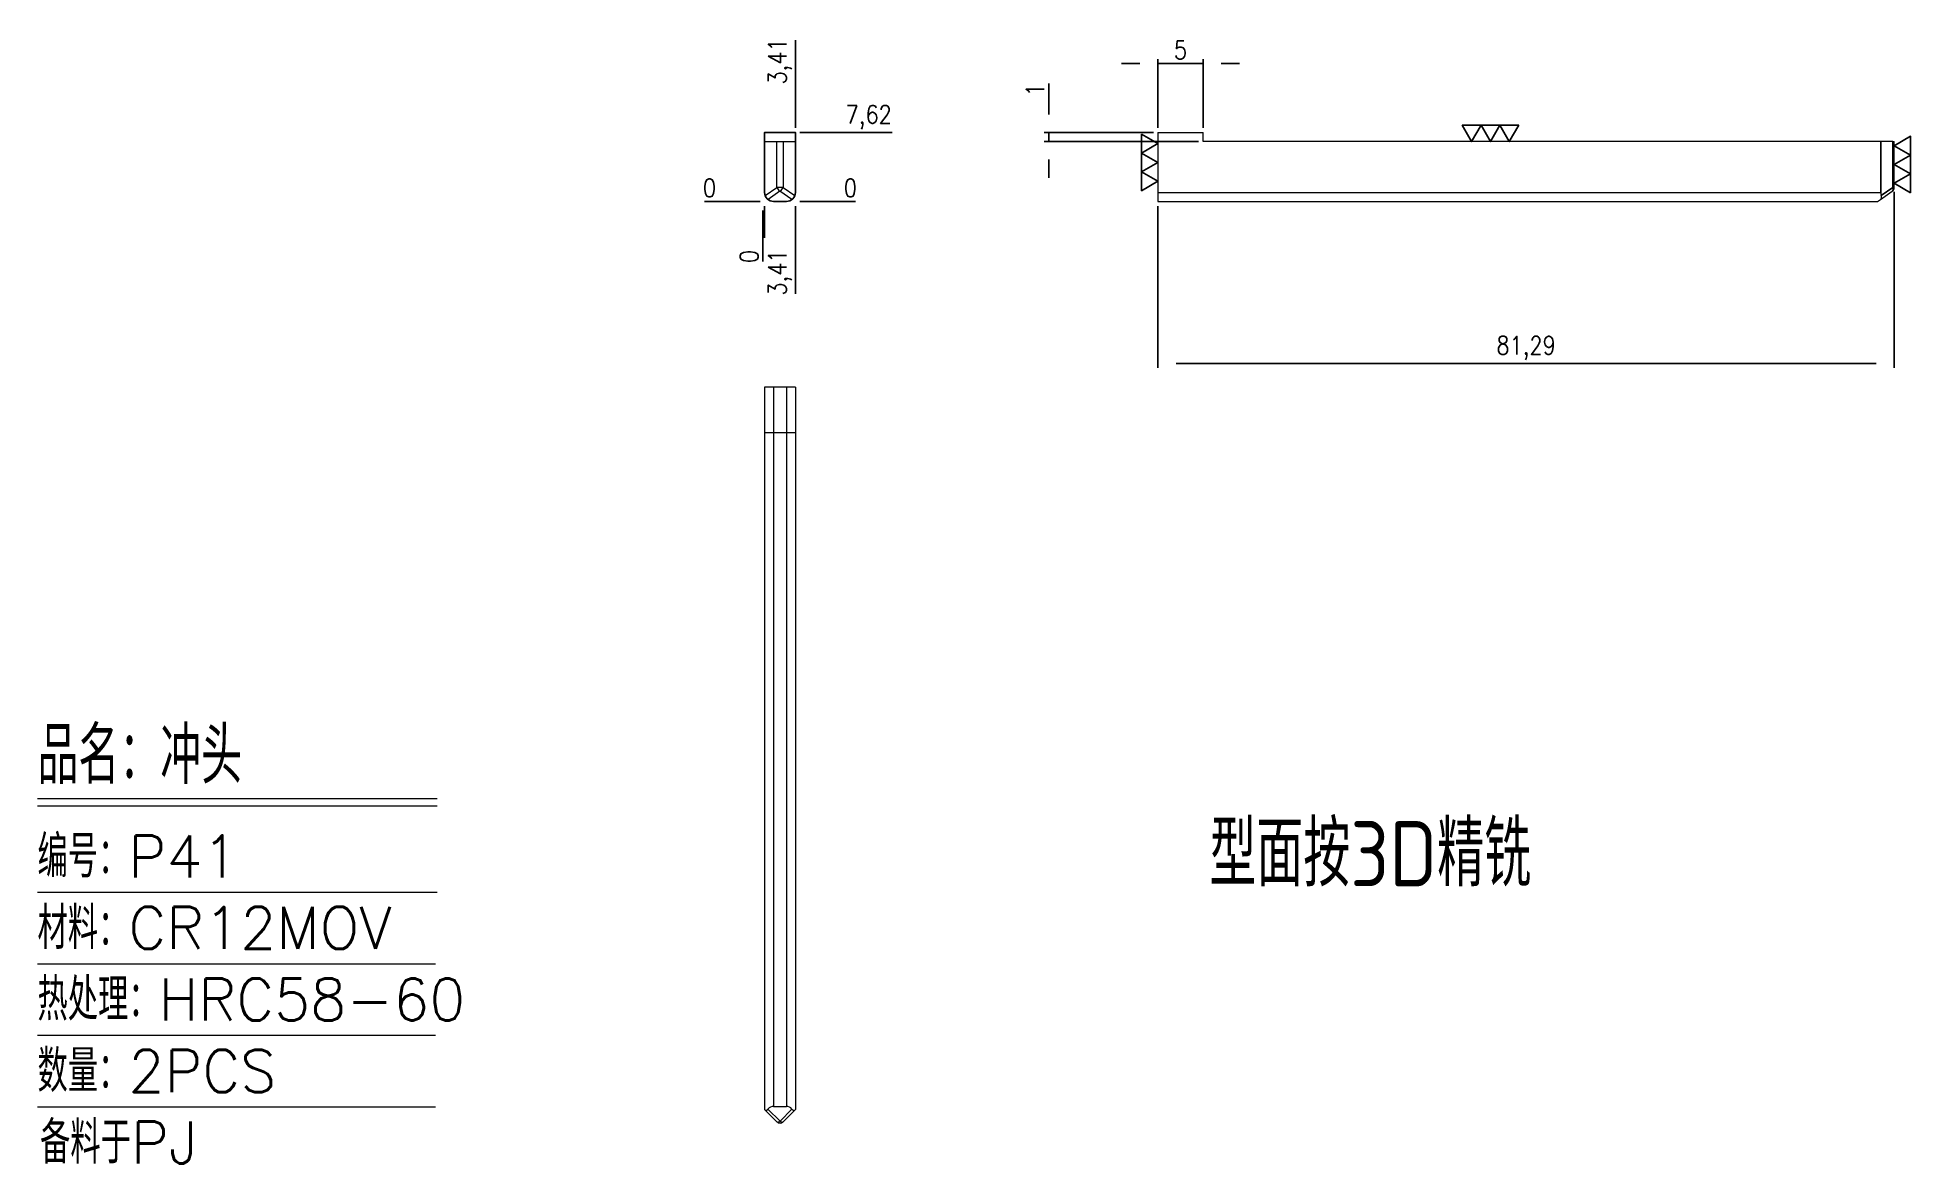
# Model space of a CAD drawing. Header units: millimetres. Extents: x 106962 to 107169, y 9272 to 9397.
import ezdxf

# ---------------------------------------------------------------- set-up
doc = ezdxf.new("R2010")
doc.units = ezdxf.units.MM
doc.linetypes.add('DASHED', pattern=[0])
for name, color, linetype in [('DIM', 4, 'Continuous'), ('PUNCH', 2, 'Continuous'), ('TEXT', 4, 'Continuous')]:
    doc.layers.add(name, color=color, linetype=linetype)
doc.styles.add('chinesef_fs', font='simplex.shx', dxfattribs={"bigfont": 'gbcbig.shx'})
doc.styles.add('gbenor', font='gbenor.shx', dxfattribs={"bigfont": 'gbcbig.shx'})
doc.styles.get("Standard").update_dxf_attribs({"font": 'txt.shx', "width": 0.85, "bigfont": 'ctxt.shx'})
doc.dimstyles.new('T-2-WX', dxfattribs={"dimtxt": 2, "dimasz": 2, "dimexe": 0.5, "dimexo": 0.5, "dimgap": 0.5, "dimtad": 1, "dimtxsty": 'Standard', "dimblk": 'OPEN30', "dimcen": 0, "dimazin": 3, "dimtfac": 1, "dimtmove": 0, "dimatfit": 3, "dimldrblk": 'OPEN30', "dimlwd": -1, "dimlwe": -1})

# ---------------------------------------------------------------- blocks, each defined once
blk = doc.blocks.new('*u7579')
at = {"layer": 'PUNCH', "color": 11, "linetype": 'Continuous', "lineweight": 13}
for p, q in [((-1.73, 34.29), (-1.73, -45.51)), ((-0.73, 34.29), (-1.73, 34.29)), ((0.68, 34.29), (-0.73, 34.29)), ((1.68, 34.29), (0.68, 34.29)), ((1.68, 34.29), (1.68, -45.51))]:
    blk.add_line(p, q, dxfattribs=at)
at = {"layer": 'PUNCH', "color": 155, "linetype": 'Continuous', "lineweight": 13}
for p, q in [((-0.73, 34.29), (-0.73, -45.16)), ((0.68, 34.29), (0.68, -45.16)), ((-0.02, -46.79), (-1.35, -45.47)), ((1.3, -45.47), (-0.02, -46.79))]:
    blk.add_line(p, q, dxfattribs=at)
at = {"layer": 'PUNCH', "color": 11, "linetype": 'DASHED', "lineweight": 13}
for p, q in [((-1.73, 29.29), (1.68, 29.29)), ((-1.73, 29.29), (-1.73, 29.29)), ((1.68, 29.29), (1.68, 29.29))]:
    blk.add_line(p, q, dxfattribs=at)
at = {"layer": 'PUNCH', "color": 2, "linetype": 'Continuous', "lineweight": 13}
for p, q in [((-0.73, -45.16), (0.68, -45.16)), ((-1.73, -45.51), (-1.66, -45.57)), ((-1.66, -45.57), (-0.38, -46.86)), ((0.33, -46.86), (1.62, -45.57)), ((1.62, -45.57), (1.68, -45.51))]:
    blk.add_line(p, q, dxfattribs=at)
at = {"layer": 'PUNCH', "color": 2, "linetype": 'DASHED', "lineweight": 13}
for p, q in [((-1.73, -45.51), (-1.73, -45.51)), ((1.68, -45.51), (1.68, -45.51))]:
    blk.add_line(p, q, dxfattribs=at)
at = {"layer": 'PUNCH', "color": 2, "linetype": 'Continuous', "lineweight": 13}
blk.add_arc((-0.02, -46.5), 0.5, 225, 315, dxfattribs=at)
for centre, start_param, end_param in [((-0.73, -46.59), 0, 0.667365), ((0.68, -46.59), 5.615819, 6.283185)]:
    blk.add_ellipse(centre, major_axis=(0, 1.43), ratio=0.700208, start_param=start_param, end_param=end_param, dxfattribs=at)
at = {"layer": 'PUNCH', "color": 155, "linetype": 'Continuous', "lineweight": 13}
for major_axis, start_param, end_param in [((-0.354, -0.354), 0, 1.153183), ((0.354, -0.354), 5.130002, 6.283185)]:
    blk.add_ellipse((-0.02, -46.5), major_axis=major_axis, ratio=0.443713, start_param=start_param, end_param=end_param, dxfattribs=at)
at = {"layer": 'PUNCH', "color": 2, "linetype": 'Continuous', "lineweight": 13}
for points, knots in [([(-1.66, -45.57), (-1.66, -45.58), (-1.65, -45.58), (-1.63, -45.59), (-1.62, -45.6), (-1.59, -45.6), (-1.58, -45.6), (-1.56, -45.6), (-1.55, -45.6), (-1.54, -45.6), (-1.53, -45.59), (-1.51, -45.59), (-1.5, -45.58), (-1.47, -45.57), (-1.45, -45.56), (-1.43, -45.54), (-1.42, -45.54), (-1.41, -45.52), (-1.4, -45.52), (-1.38, -45.5), (-1.36, -45.48), (-1.35, -45.47)], [0, 0, 0, 0, 0.125, 0.125, 0.25, 0.25, 0.375, 0.375, 0.4375, 0.4375, 0.5, 0.5, 0.625, 0.625, 0.75, 0.75, 0.8125, 0.8125, 0.875, 0.875, 1, 1, 1, 1]), ([(1.3, -45.47), (1.31, -45.48), (1.33, -45.5), (1.36, -45.52), (1.37, -45.54), (1.4, -45.55), (1.41, -45.56), (1.42, -45.57), (1.43, -45.57), (1.45, -45.58), (1.47, -45.59), (1.49, -45.6), (1.51, -45.6), (1.53, -45.6), (1.55, -45.6), (1.56, -45.6), (1.57, -45.6), (1.58, -45.59), (1.59, -45.59), (1.6, -45.58), (1.61, -45.58), (1.62, -45.57)], [0, 0, 0, 0, 0.125, 0.125, 0.25, 0.25, 0.3125, 0.3125, 0.375, 0.375, 0.5, 0.5, 0.625, 0.625, 0.75, 0.75, 0.8125, 0.8125, 0.875, 0.875, 1, 1, 1, 1])]:
    blk.add_open_spline(points, degree=3, knots=knots, dxfattribs=at)
blk = doc.blocks.new('*u7580')
at = {"layer": 'PUNCH', "color": 11, "linetype": 'Continuous', "lineweight": 13}
for p, q in [((-57.53, 4.52), (-52.53, 4.52)), ((-57.53, 4.52), (-57.53, 4.52)), ((-57.53, 4.52), (-52.53, 4.52)), ((-57.53, 4.52), (-57.53, -2.1)), ((-52.53, 4.52), (-52.53, 4.52)), ((-52.53, 3.52), (-52.53, 4.52)), ((22.27, 3.52), (-52.53, 3.52)), ((-57.53, -2.1), (-57.53, -3.1)), ((-57.53, -3.1), (21.92, -3.1))]:
    blk.add_line(p, q, dxfattribs=at)
at = {"layer": 'PUNCH', "color": 2, "linetype": 'DASHED', "lineweight": 13}
blk.add_line((22.27, 3.52), (22.27, -2.1), dxfattribs=at)
at = {"layer": 'PUNCH', "color": 2, "linetype": 'Continuous', "lineweight": 13}
for p, q in [((23.62, 3.52), (22.27, 3.52)), ((22.27, -2.1), (22.27, 3.52)), ((23.62, 3.52), (23.76, 3.52)), ((23.76, -1.55), (23.76, 3.52)), ((22.23, -2.89), (23.55, -1.96)), ((21.92, -3.1), (22.23, -2.89))]:
    blk.add_line(p, q, dxfattribs=at)
at = {"layer": 'PUNCH', "color": 155, "linetype": 'DASHED', "lineweight": 13}
for p, q in [((23.62, -1.55), (23.62, 3.52)), ((22.33, -2.45), (23.62, -1.55)), ((-57.53, -2.1), (22.27, -2.1))]:
    blk.add_line(p, q, dxfattribs=at)
at = {"layer": 'PUNCH', "color": 155, "linetype": 'Continuous', "lineweight": 13}
for p, q in [((23.62, 3.52), (23.62, -1.55)), ((23.62, -1.55), (22.33, -2.45)), ((23.76, -1.55), (23.62, -1.55)), ((-57.53, -2.1), (22.27, -2.1))]:
    blk.add_line(p, q, dxfattribs=at)
at = {"layer": 'PUNCH', "color": 2, "linetype": 'Continuous', "lineweight": 13}
blk.add_arc((23.26, -1.55), 0.5, 305, 0, dxfattribs=at)
at = {"layer": 'PUNCH', "color": 155, "linetype": 'DASHED', "lineweight": 13}
blk.add_ellipse((23.26, -1.55), major_axis=(0.287, -0.41), ratio=0.633687, start_param=0, end_param=1.153183, dxfattribs=at)
at = {"layer": 'PUNCH', "color": 155, "linetype": 'Continuous', "lineweight": 13}
blk.add_ellipse((23.26, -1.55), major_axis=(-0.287, 0.41), ratio=0.633687, start_param=3.141593, end_param=4.294776, dxfattribs=at)
at = {"layer": 'PUNCH', "color": 2, "linetype": 'Continuous', "lineweight": 13}
blk.add_ellipse((23.27, -2.1), major_axis=(-0.985, -0.175), ratio=1, start_param=6.107453, end_param=6.465756, dxfattribs=at)
blk.add_open_spline([(22.23, -2.89), (22.24, -2.87), (22.26, -2.86), (22.29, -2.84), (22.3, -2.82), (22.31, -2.8), (22.32, -2.79), (22.33, -2.77), (22.33, -2.76), (22.34, -2.74), (22.35, -2.72), (22.36, -2.68), (22.36, -2.66), (22.36, -2.62), (22.36, -2.6), (22.36, -2.57), (22.36, -2.56), (22.35, -2.54), (22.35, -2.53), (22.34, -2.49), (22.34, -2.47), (22.33, -2.45)], degree=3, knots=[0, 0, 0, 0, 0.125, 0.125, 0.25, 0.25, 0.3125, 0.3125, 0.375, 0.375, 0.5, 0.5, 0.625, 0.625, 0.75, 0.75, 0.8125, 0.8125, 0.875, 0.875, 1, 1, 1, 1], dxfattribs=at)
blk = doc.blocks.new('*D7581')
at = {"layer": 'Defpoints', "color": 0}
for p in [(107042.01, 9378.39), (107045.41, 9378.39), (107050.41, 9378.39)]:
    blk.add_point(p, dxfattribs=at)
at = {"layer": 'DIM', "color": 0}
blk.add_line((107045.91, 9378.39), (107052.05, 9378.39), dxfattribs=at)
at = {"layer": 'DIM', "color": 0, "insert": (107051.48, 9379.89), "char_height": 2, "attachment_point": 5}
blk.add_mtext('0', dxfattribs=at)
blk = doc.blocks.new('_Open30')
blk = doc.blocks.new('*D7582')
at = {"layer": 'Defpoints', "color": 0}
for p in [(107045.41, 9386.01), (107050.41, 9386.01), (107042.01, 9378.39)]:
    blk.add_point(p, dxfattribs=at)
at = {"layer": 'DIM', "color": 0}
for p, q in [((107045.91, 9386.01), (107049.41, 9386.01)), ((107049.41, 9386.01), (107046.41, 9386.01)), ((107046.41, 9386.01), (107056.1, 9386.01))]:
    blk.add_line(p, q, dxfattribs=at)
at = {"layer": 'DIM', "color": 0, "insert": (107053.51, 9387.7), "char_height": 2, "attachment_point": 5}
blk.add_mtext('7,62', dxfattribs=at)
blk = doc.blocks.new('*D7583')
at = {"layer": 'Defpoints', "color": 0}
for p in [(107037.01, 9378.39), (107042.01, 9378.39), (107042.01, 9378.39)]:
    blk.add_point(p, dxfattribs=at)
at = {"layer": 'DIM', "color": 0}
blk.add_line((107041.51, 9378.39), (107035.37, 9378.39), dxfattribs=at)
at = {"layer": 'DIM', "color": 0, "insert": (107035.94, 9379.89), "char_height": 2, "attachment_point": 5}
blk.add_mtext('0', dxfattribs=at)
blk = doc.blocks.new('*D7584')
at = {"layer": 'Defpoints', "color": 0}
for p in [(107042.01, 9378.39), (107045.41, 9378.39), (107045.41, 9373.39)]:
    blk.add_point(p, dxfattribs=at)
at = {"layer": 'DIM', "color": 0}
for p, q in [((107045.41, 9377.89), (107045.41, 9374.39)), ((107045.41, 9374.39), (107045.41, 9377.39)), ((107045.41, 9377.39), (107045.41, 9368.2))]:
    blk.add_line(p, q, dxfattribs=at)
at = {"layer": 'DIM', "color": 0, "insert": (107043.72, 9370.54), "char_height": 2, "attachment_point": 5, "rotation": 90}
blk.add_mtext('3,41', dxfattribs=at)
blk = doc.blocks.new('*D7585')
at = {"layer": 'Defpoints', "color": 0}
for p in [(107042.01, 9378.39), (107042.01, 9378.39), (107041.81, 9373.39)]:
    blk.add_point(p, dxfattribs=at)
at = {"layer": 'DIM', "color": 0}
for p, q in [((107042.01, 9377.89), (107042.01, 9374.39)), ((107042.01, 9374.39), (107041.81, 9377.39)), ((107041.81, 9377.39), (107041.81, 9371.76))]:
    blk.add_line(p, q, dxfattribs=at)
at = {"layer": 'DIM', "color": 0, "insert": (107040.31, 9372.32), "char_height": 2, "attachment_point": 5, "rotation": 90}
blk.add_mtext('0', dxfattribs=at)
blk = doc.blocks.new('*D7586')
at = {"layer": 'Defpoints', "color": 0}
for p in [(107045.41, 9391.01), (107045.41, 9386.01), (107042.01, 9378.39)]:
    blk.add_point(p, dxfattribs=at)
at = {"layer": 'DIM', "color": 0}
for p, q in [((107045.41, 9387.01), (107045.41, 9396.21)), ((107045.41, 9386.51), (107045.41, 9390.01)), ((107045.41, 9390.01), (107045.41, 9387.01))]:
    blk.add_line(p, q, dxfattribs=at)
at = {"layer": 'DIM', "color": 0, "insert": (107043.72, 9393.86), "char_height": 2, "attachment_point": 5, "rotation": 90}
blk.add_mtext('3,41', dxfattribs=at)
blk = doc.blocks.new('*D7587')
at = {"layer": 'Defpoints', "color": 0}
for p in [(107085.43, 9378.39), (107166.72, 9379.94), (107166.72, 9360.51)]:
    blk.add_point(p, dxfattribs=at)
at = {"layer": 'DIM', "color": 0}
for p, q in [((107085.43, 9377.89), (107085.43, 9360.01)), ((107166.72, 9379.44), (107166.72, 9360.01)), ((107087.43, 9360.51), (107164.72, 9360.51))]:
    blk.add_line(p, q, dxfattribs=at)
at = {"layer": 'DIM', "color": 0, "insert": (107126.08, 9362.2), "char_height": 2, "attachment_point": 5}
blk.add_mtext('81,29', dxfattribs=at)
blk = doc.blocks.new('*D7588')
at = {"layer": 'Defpoints', "color": 0}
for p in [(107090.43, 9393.62), (107085.43, 9386.01), (107090.43, 9386.01)]:
    blk.add_point(p, dxfattribs=at)
at = {"layer": 'DIM', "color": 0}
for p, q in [((107083.43, 9393.62), (107081.43, 9393.62)), ((107085.43, 9386.51), (107085.43, 9394.12)), ((107085.43, 9393.62), (107090.43, 9393.62)), ((107090.43, 9386.51), (107090.43, 9394.12)), ((107092.43, 9393.62), (107094.43, 9393.62))]:
    blk.add_line(p, q, dxfattribs=at)
at = {"layer": 'DIM', "color": 0, "insert": (107087.93, 9395.12), "char_height": 2, "attachment_point": 5}
blk.add_mtext('5', dxfattribs=at)
blk = doc.blocks.new('*D7589')
at = {"layer": 'Defpoints', "color": 0}
for p in [(107073.38, 9386.01), (107085.43, 9386.01), (107090.43, 9385.01)]:
    blk.add_point(p, dxfattribs=at)
at = {"layer": 'DIM', "color": 0}
for p, q in [((107073.38, 9388.01), (107073.38, 9391.42)), ((107084.93, 9386.01), (107072.88, 9386.01)), ((107089.93, 9385.01), (107072.88, 9385.01)), ((107073.38, 9385.01), (107073.38, 9386.01)), ((107073.38, 9383.01), (107073.38, 9381.01))]:
    blk.add_line(p, q, dxfattribs=at)
at = {"layer": 'DIM', "color": 0, "insert": (107071.88, 9390.71), "char_height": 2, "attachment_point": 5, "rotation": 90}
blk.add_mtext('1', dxfattribs=at)

msp = doc.modelspace()

# ---------------------------------------------------------------- linework, layer by layer
at = {"layer": 'DIM', "color": 4, "linetype": 'Continuous', "lineweight": 13}
for p, q in [((106961.735, 9312.437), (107005.863, 9312.437)), ((106961.735, 9311.624), (107005.863, 9311.624)), ((106961.735, 9302.097), (107005.863, 9302.097)), ((106961.735, 9294.197), (107005.671, 9294.197)), ((106961.735, 9286.297), (107005.671, 9286.297)), ((106961.735, 9278.396), (107005.671, 9278.396))]:
    msp.add_line(p, q, dxfattribs=at)
at = {"layer": 'PUNCH', "color": 11, "linetype": 'DASHED', "lineweight": 13}
msp.add_line((107042.006, 9385.011), (107045.415, 9385.011), dxfattribs=at)
at = {"layer": 'PUNCH', "color": 155, "linetype": 'DASHED', "lineweight": 13}
for p, q in [((107043.357, 9379.941), (107043.357, 9385.011)), ((107044.064, 9385.011), (107044.064, 9379.941)), ((107042.07, 9379.04), (107043.357, 9379.941)), ((107043.711, 9379.532), (107042.388, 9378.605)), ((107044.064, 9379.941), (107043.357, 9379.941)), ((107045.034, 9378.605), (107043.711, 9379.532)), ((107044.064, 9379.941), (107045.351, 9379.04))]:
    msp.add_line(p, q, dxfattribs=at)
at = {"layer": 'PUNCH', "color": 11}
msp.add_lwpolyline([(107042.006, 9379.391), (107042.006, 9386.011), (107045.415, 9386.011), (107045.415, 9379.391, -0.4142136), (107044.415, 9378.391), (107043.006, 9378.391, -0.4142136), (107042.006, 9379.391)], format="xyb", close=True, dxfattribs=at)
at = {"layer": 'PUNCH', "color": 155, "linetype": 'DASHED', "lineweight": 13}
for major_axis, start_param, end_param in [((0.287, -0.41), 4.2947759, 5.4479592), ((-0.287, -0.41), 0.8352261, 1.9884094)]:
    msp.add_ellipse((107043.711, 9379.941), major_axis=major_axis, ratio=0.6336873, start_param=start_param, end_param=end_param, dxfattribs=at)
at = {"layer": 'TEXT'}
for points in [[(107125.263, 9386.811), (107124.224, 9385.011), (107123.184, 9386.811), (107122.145, 9385.011), (107121.106, 9386.811), (107120.067, 9385.011), (107119.027, 9386.811), (107125.263, 9386.811)], [(107083.631, 9385.819), (107085.431, 9384.779), (107083.631, 9383.74), (107085.431, 9382.701), (107083.631, 9381.662), (107085.431, 9380.622), (107083.631, 9379.583), (107083.631, 9385.819)], [(107168.523, 9379.359), (107166.723, 9380.398), (107168.523, 9381.437), (107166.723, 9382.476), (107168.523, 9383.515), (107166.723, 9384.555), (107168.523, 9385.594), (107168.523, 9379.359)]]:
    msp.add_lwpolyline(points, close=True, dxfattribs=at)

# ---------------------------------------------------------------- block references
at = {"layer": 'PUNCH', "color": 11}
for name, p in [('*u7580', (107142.959, 9381.491)), ('*u7579', (107043.734, 9323.596))]:
    msp.add_blockref(name, p, dxfattribs=at)

# ---------------------------------------------------------------- texts
at = {"layer": 'DIM', "color": 3, "linetype": 'Continuous', "lineweight": 13, "style": 'chinesef_fs'}
for s, height, p in [('品名：冲头', 6.2738, (106961.735, 9314.064)), ('编号：P41', 4.6473, (106961.735, 9303.724)), ('材料：CR12MOV', 4.6473, (106961.735, 9295.823)), ('热处理：HRC58-60', 4.64726, (106961.735, 9287.923)), ('数量：2PCS', 4.6473, (106961.735, 9280.023)), ('备料于PJ', 4.6473, (106962.017, 9272.122))]:
    msp.add_text(s, height=height, dxfattribs=at).set_placement(p)
at = {"layer": 'TEXT', "color": 2, "style": 'gbenor'}
msp.add_text('型面按3D精铣', height=7.2, dxfattribs=at).set_placement((107091.116, 9302.746))

# ---------------------------------------------------------------- dimensions: what is measured, and where the dimension line sits
at = {"layer": 'DIM', "color": 11}
for feature_location, offset, dtype, origin, picture, middle in [((107045.415, 9386.011), (0, 5), 1, (107042.006, 9378.391), '*D7586', (107043.724, 9393.859)), ((107045.415, 9386.011), (5, 0), 0, (107042.006, 9378.391), '*D7582', (107053.505, 9387.701)), ((107042.006424093, 9378.39093048), (-5, 0), 0, (107042.006424093, 9378.39093048), '*D7583', (107035.939757426, 9379.89093048)), ((107045.414750272, 9378.39093048), (5, 0), 0, (107042.006424093, 9378.39093048), '*D7581', (107051.481416939, 9379.89093048)), ((107042.006424093, 9378.39093048), (-0.192, -5), 1, (107042.006424093, 9378.39093048), '*D7585', (107040.314424093, 9372.324263813)), ((107045.415, 9378.391), (0, -5), 1, (107042.006, 9378.391), '*D7584', (107043.724, 9370.543))]:
    dim = msp.add_ordinate_dim(feature_location=feature_location, offset=offset, dtype=dtype, origin=origin, dimstyle='T-2-WX', dxfattribs=at)
    dim.commit()
    dim.dimension.update_dxf_attribs({"geometry": picture, "text_midpoint": middle})
for base, p1, p2, picture, middle in [((107090.431, 9393.619), (107085.431, 9386.011), (107090.431, 9386.011), '*D7588', (107087.931, 9395.119)), ((107166.723, 9360.509), (107085.431, 9378.391), (107166.723, 9379.941), '*D7587', (107126.077, 9362.2))]:
    dim = msp.add_linear_dim(base=base, p1=p1, p2=p2, dimstyle='T-2-WX', dxfattribs=at)
    dim.commit()
    dim.dimension.update_dxf_attribs({"geometry": picture, "text_midpoint": middle})
dim = msp.add_linear_dim(base=(107073.378, 9386.011), p1=(107090.431, 9385.011), p2=(107085.431, 9386.011), angle=90, dimstyle='T-2-WX', dxfattribs=at)
dim.commit()
dim.dimension.update_dxf_attribs({"geometry": '*D7589', "text_midpoint": (107071.878, 9390.713)})

doc.saveas('drawing.dxf')
